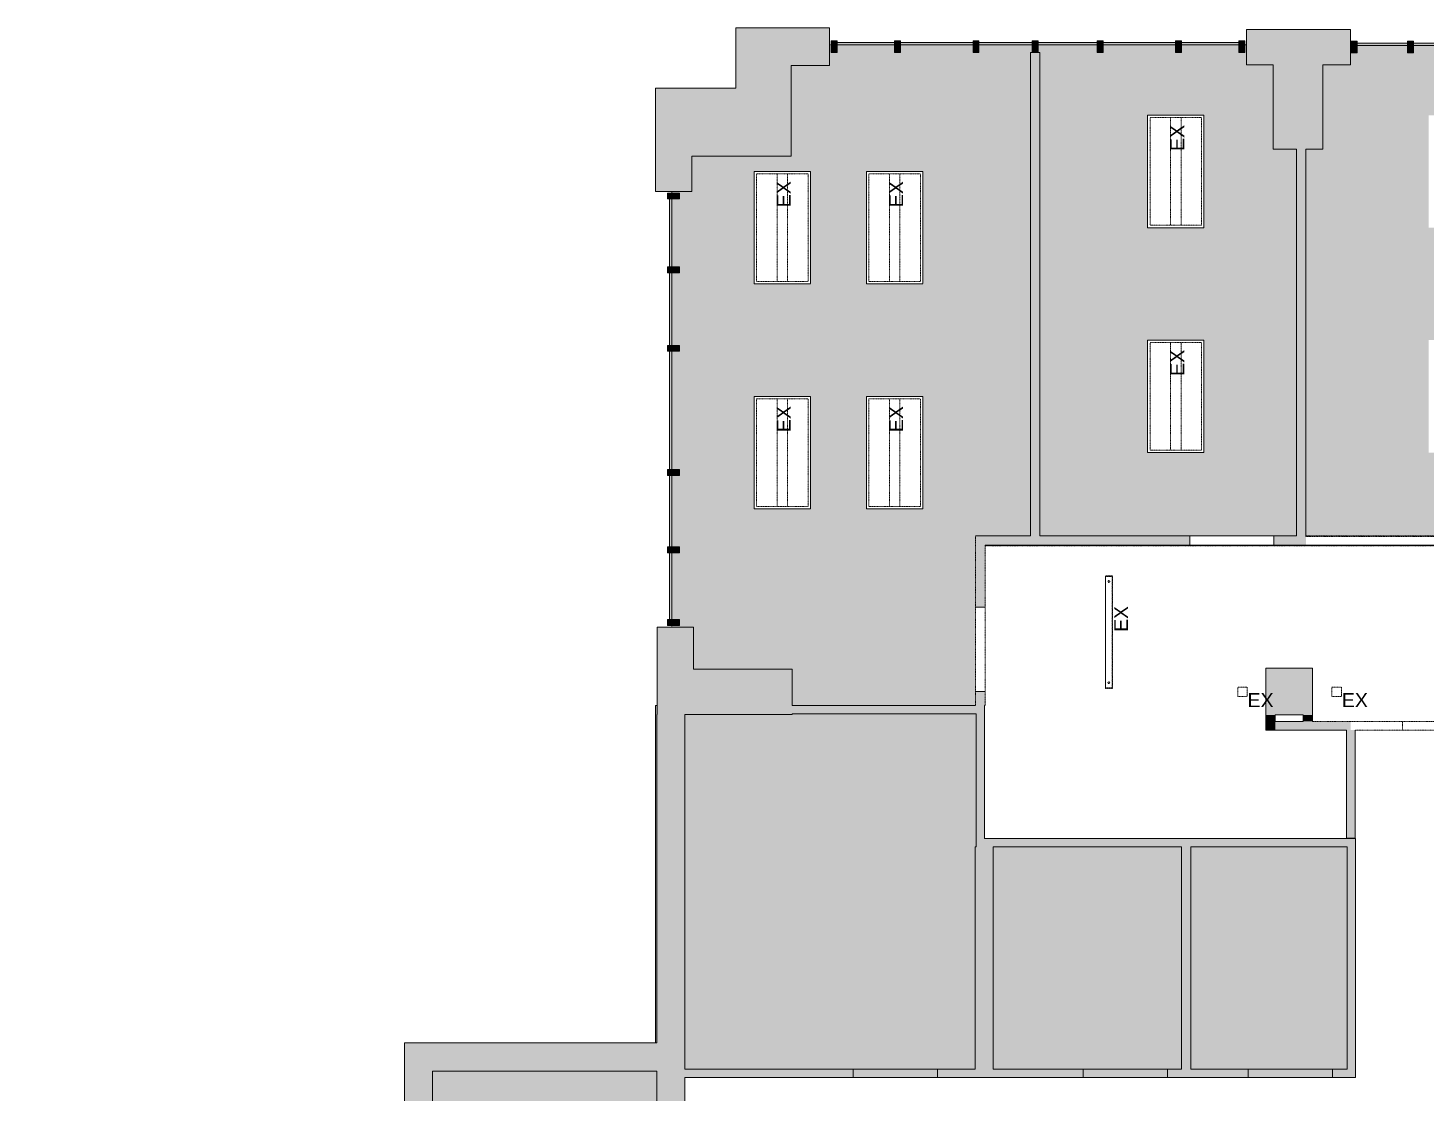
# Model space of a CAD drawing. Header units: inches. Extents: x -674 to 800, y -349 to 915.
# Drawn here: x -674 to -77, y 461 to 915 of the extents above; entities that cross this region are included whole.
import ezdxf

# ---------------------------------------------------------------- set-up
doc = ezdxf.new("R2010")
doc.units = ezdxf.units.IN
doc.header["$MEASUREMENT"] = 0
for name, pattern in [('Demolished', [0.1875, 0.125, -0.0625]), ('Demolished 3_128_', [0.046875, 0.023437, -0.023437]), ('Hidden 1_16_', [0.09375, 0.0625, -0.03125])]:
    doc.linetypes.add(name, pattern=pattern)
for name, color, linetype, lineweight in [('A-ANNO-NOTE', 131, 'Demolished', 9), ('A-CLNG', 13, 'Demolished', 9), ('A-CLNG-PATT', 13, 'Demolished', 9), ('A-DETL-GENF', 92, 'Continuous', 9), ('A-DETL-THIN', 151, 'Continuous', 9), ('A-GLAZ-CURT', 52, 'Continuous', 13), ('A-GLAZ-CWMG', 51, 'Continuous', 13), ('A-WALL', 113, 'Continuous', 13), ('A-WALL-PATT', 111, 'Continuous', 13), ('E-LITE-EQPM', 33, 'Demolished', 9)]:
    doc.layers.add(name, color=color, linetype=linetype, lineweight=lineweight)
doc.styles.add('Arial', font='arial.ttf', dxfattribs={"height": 6})
doc.styles.add('Arial_1', font='arial.ttf', dxfattribs={"height": 5.880857})

# ---------------------------------------------------------------- blocks, each defined once
blk = doc.blocks.new('System Panel - Glazed-1562996-Reflected Ceiling Demolition Plan')
at = {"layer": 'A-GLAZ-CURT', "lineweight": 9}
blk.add_hatch(color=55, dxfattribs=at).paths.add_polyline_path([(12.25, 0.75), (12.25, 1.75), (-12.25, 1.75), (-12.25, 0.75)], flags=0)
at = {"layer": 'A-GLAZ-CURT', "color": 7, "lineweight": 20}
for p, q in [((-12.25, 0.75), (-12.25, 1.75)), ((-12.25, 1.75), (12.25, 1.75)), ((12.25, 0.75), (-12.25, 0.75)), ((12.25, 1.75), (12.25, 0.75))]:
    blk.add_line(p, q, dxfattribs=at)
blk = doc.blocks.new('System Panel - Glazed-1562998-Reflected Ceiling Demolition Plan')
at = {"layer": 'A-GLAZ-CURT', "lineweight": 9}
blk.add_hatch(color=55, dxfattribs=at).paths.add_polyline_path([(15.5, 0.75), (15.5, 1.75), (-15.5, 1.75), (-15.5, 0.75), (-5.94, 0.75)], flags=0)
at = {"layer": 'A-GLAZ-CURT', "color": 7, "lineweight": 20}
for p, q in [((-15.5, 0.75), (-15.5, 1.75)), ((-15.5, 1.75), (15.5, 1.75)), ((15.5, 0.75), (-15.5, 0.75)), ((15.5, 1.75), (15.5, 0.75))]:
    blk.add_line(p, q, dxfattribs=at)
blk = doc.blocks.new('System Panel - Glazed-1563122-Reflected Ceiling Demolition Plan')
at = {"layer": 'A-GLAZ-CURT', "lineweight": 9}
blk.add_hatch(color=55, dxfattribs=at).paths.add_polyline_path([(11.375, 0.75), (11.375, 1.75), (-11.375, 1.75), (-11.375, 0.75)], flags=0)
at = {"layer": 'A-GLAZ-CURT', "color": 7, "lineweight": 20}
for p, q in [((-11.375, 0.75), (-11.375, 1.75)), ((-11.375, 1.75), (11.375, 1.75)), ((11.375, 0.75), (-11.375, 0.75)), ((11.375, 1.75), (11.375, 0.75))]:
    blk.add_line(p, q, dxfattribs=at)
blk = doc.blocks.new('System Panel - Glazed-1563123-Reflected Ceiling Demolition Plan')
at = {"layer": 'A-GLAZ-CURT', "lineweight": 9}
blk.add_hatch(color=55, dxfattribs=at).paths.add_polyline_path([(12.625, 0.75), (12.625, 1.75), (-12.625, 1.75), (-12.625, 0.75)], flags=0)
at = {"layer": 'A-GLAZ-CURT', "color": 7, "lineweight": 20}
for p, q in [((-12.625, 0.75), (-12.625, 1.75)), ((-12.625, 1.75), (12.625, 1.75)), ((12.625, 0.75), (-12.625, 0.75)), ((12.625, 1.75), (12.625, 0.75))]:
    blk.add_line(p, q, dxfattribs=at)
blk = doc.blocks.new('Rectangular Mullion - Rectangular Mullion 1-1562989-Reflected Ceiling Demolition Plan')
at = {"layer": 'A-GLAZ-CWMG', "lineweight": 9}
blk.add_hatch(color=55, dxfattribs=at).paths.add_polyline_path([(0.4, 2.5), (1.25, 2.5), (1.25, -2.5), (-1.25, -2.5), (-1.25, 2.5)], flags=0)
at = {"layer": 'A-GLAZ-CWMG', "color": 7, "lineweight": 20}
for p, q in [((1.25, 2.5), (-1.25, 2.5)), ((-1.25, 2.5), (-1.25, -2.5)), ((1.25, -2.5), (1.25, 2.5)), ((-1.25, -2.5), (1.25, -2.5))]:
    blk.add_line(p, q, dxfattribs=at)
blk = doc.blocks.new('System Panel - Glazed-1563109-Reflected Ceiling Demolition Plan')
at = {"layer": 'A-GLAZ-CURT', "lineweight": 9}
blk.add_hatch(color=55, dxfattribs=at).paths.add_polyline_path([(10.75, 0.75), (10.75, 1.75), (-10.75, 1.75), (-10.75, 0.75)], flags=0)
at = {"layer": 'A-GLAZ-CURT', "color": 7, "lineweight": 20}
for p, q in [((-10.75, 0.75), (-10.75, 1.75)), ((-10.75, 1.75), (10.75, 1.75)), ((10.75, 0.75), (-10.75, 0.75)), ((10.75, 1.75), (10.75, 0.75))]:
    blk.add_line(p, q, dxfattribs=at)
blk = doc.blocks.new('System Panel - Glazed-1569523-Reflected Ceiling Demolition Plan')
at = {"layer": 'A-GLAZ-CURT', "lineweight": 9}
blk.add_hatch(color=55, dxfattribs=at).paths.add_polyline_path([(14.25, -0.75), (-14.25, -0.75), (-14.25, -1.75), (14.25, -1.75)], flags=0)
at = {"layer": 'A-GLAZ-CURT', "color": 7, "lineweight": 20}
for p, q in [((-14.25, -1.75), (-14.25, -0.75)), ((-14.25, -0.75), (14.25, -0.75)), ((14.25, -1.75), (-14.25, -1.75)), ((14.25, -0.75), (14.25, -1.75))]:
    blk.add_line(p, q, dxfattribs=at)
blk = doc.blocks.new('System Panel - Glazed-1569524-Reflected Ceiling Demolition Plan')
at = {"layer": 'A-GLAZ-CURT', "lineweight": 9}
blk.add_hatch(color=55, dxfattribs=at).paths.add_polyline_path([(15.25, -0.75), (-15.25, -0.75), (-15.25, -1.75), (15.25, -1.75)], flags=0)
at = {"layer": 'A-GLAZ-CURT', "color": 7, "lineweight": 20}
for p, q in [((-15.25, -1.75), (-15.25, -0.75)), ((-15.25, -0.75), (15.25, -0.75)), ((15.25, -1.75), (-15.25, -1.75)), ((15.25, -0.75), (15.25, -1.75))]:
    blk.add_line(p, q, dxfattribs=at)
blk = doc.blocks.new('System Panel - Glazed-1569525-Reflected Ceiling Demolition Plan')
at = {"layer": 'A-GLAZ-CURT', "lineweight": 9}
blk.add_hatch(color=55, dxfattribs=at).paths.add_polyline_path([(25.25, -0.75), (-25.25, -0.75), (-25.25, -1.75), (25.25, -1.75)], flags=0)
at = {"layer": 'A-GLAZ-CURT', "color": 7, "lineweight": 20}
for p, q in [((-25.25, -1.75), (-25.25, -0.75)), ((-25.25, -0.75), (25.25, -0.75)), ((25.25, -1.75), (-25.25, -1.75)), ((25.25, -0.75), (25.25, -1.75))]:
    blk.add_line(p, q, dxfattribs=at)
blk = doc.blocks.new('System Panel - Glazed-1569526-Reflected Ceiling Demolition Plan')
at = {"layer": 'A-GLAZ-CURT', "lineweight": 9}
blk.add_hatch(color=55, dxfattribs=at).paths.add_polyline_path([(15.5, -0.75), (-15.5, -0.75), (-15.5, -1.75), (15.5, -1.75)], flags=0)
at = {"layer": 'A-GLAZ-CURT', "color": 7, "lineweight": 20}
for p, q in [((-15.5, -1.75), (-15.5, -0.75)), ((-15.5, -0.75), (15.5, -0.75)), ((15.5, -1.75), (-15.5, -1.75)), ((15.5, -0.75), (15.5, -1.75))]:
    blk.add_line(p, q, dxfattribs=at)
blk = doc.blocks.new('System Panel - Glazed-1569527-Reflected Ceiling Demolition Plan')
at = {"layer": 'A-GLAZ-CURT', "lineweight": 9}
blk.add_hatch(color=55, dxfattribs=at).paths.add_polyline_path([(14.5, -0.75), (-14.5, -0.75), (-14.5, -1.75), (14.5, -1.75)], flags=0)
at = {"layer": 'A-GLAZ-CURT', "color": 7, "lineweight": 20}
for p, q in [((-14.5, -1.75), (-14.5, -0.75)), ((-14.5, -0.75), (14.5, -0.75)), ((14.5, -1.75), (-14.5, -1.75)), ((14.5, -0.75), (14.5, -1.75))]:
    blk.add_line(p, q, dxfattribs=at)
blk = doc.blocks.new('Rectangular Mullion - Rectangular Mullion 1-1568341-Reflected Ceiling Demolition Plan')
at = {"layer": 'A-GLAZ-CWMG', "lineweight": 9}
blk.add_hatch(color=55, dxfattribs=at).paths.add_polyline_path([(1.25, 0.29), (1.25, -2.5), (-1.25, -2.5), (-1.25, 2.5), (1.25, 2.5), (1.25, 0.75)], flags=0)
at = {"layer": 'A-GLAZ-CWMG', "color": 7, "lineweight": 20}
for p, q in [((1.25, 2.5), (-1.25, 2.5)), ((-1.25, 2.5), (-1.25, -2.5)), ((1.25, -2.5), (1.25, 2.5)), ((-1.25, -2.5), (1.25, -2.5))]:
    blk.add_line(p, q, dxfattribs=at)
blk = doc.blocks.new('Rectangular Ceiling Light - Recessed - Existing 2_x4_-1694071-Reflected Ceiling Demolition Plan')
at = {"layer": 'E-LITE-EQPM', "color": 250, "linetype": 'Demolished 3_128_'}
for p, q in [((-24.74, -14.34), (-24.74, 9.66)), ((-24.74, 9.66), (23.26, 9.66)), ((-23.74, -13.34), (-23.74, 8.66)), ((-23.74, 8.66), (22.26, 8.66)), ((22.26, 8.66), (22.26, -13.34)), ((23.26, 9.66), (23.26, -14.34)), ((22.26, -0.09), (-23.74, -0.09)), ((22.26, -4.59), (-23.74, -4.59)), ((23.26, -14.34), (-24.74, -14.34)), ((22.26, -13.34), (-23.74, -13.34))]:
    blk.add_line(p, q, dxfattribs=at)
blk = doc.blocks.new('Square Downlight - Recessed - Existing 4_-1666450-Reflected Ceiling Demolition Plan')
at = {"layer": 'E-LITE-EQPM', "color": 250, "linetype": 'Demolished 3_128_'}
for p, q in [((-2, 2), (2, 2)), ((-2, -2), (-2, 2)), ((2, 2), (2, -2)), ((2, -2), (-2, -2))]:
    blk.add_line(p, q, dxfattribs=at)
blk = doc.blocks.new('Linear - Suspended - Existing - 4_-393497-Reflected Ceiling Demolition Plan')
at = {"layer": 'E-LITE-EQPM', "color": 250, "linetype": 'Demolished 3_128_'}
for p, q in [((-24, -1.5), (-24, 1.5)), ((-24, 1.5), (24, 1.5)), ((-23.8, 1.41), (-23.8, -1.43)), ((23.8, 1.41), (-23.8, 1.41)), ((23.8, -1.43), (23.8, 1.41)), ((24, 1.5), (24, -1.5)), ((24, -1.5), (-24, -1.5)), ((-23.8, -1.43), (23.8, -1.43))]:
    blk.add_line(p, q, dxfattribs=at)
for centre, radius in [((-21.6, 0), 0.379), ((21.6, 0), 0.378)]:
    blk.add_circle(centre, radius, dxfattribs=at)

msp = doc.modelspace()

# ---------------------------------------------------------------- hatches: boundary and pattern name
at = {"layer": 'A-CLNG-PATT', "linetype": 'Demolished 3_128_', "lineweight": 13}
h = msp.add_hatch(dxfattribs=at)
h.set_pattern_fill('FP_2', color=253, style=0, pattern_type=2)
h.set_pattern_definition([(0, (-3.65, 781.905), (24, -24), [4, -4, 8, -4, -4]), (0, (-3.65, 781.905), (24, -24), [-20, 4, 0]), (270, (-3.65, 781.905), (-24, -24), [4, -4, 8, -4, -4]), (270, (-3.65, 781.905), (-24, -24), [-20, 4, 0])])
h.paths.add_polyline_path([(-315.65, 625.9), (-269.09, 625.9), (-269.09, 698.39), (-245.71, 698.39), (-245.71, 904.65), (-244.96, 904.65), (-244.96, 907.9), (-267.71, 907.9), (-267.71, 904.65), (-270.21, 904.65), (-270.21, 907.9), (-301.21, 907.9), (-301.21, 904.65), (-303.71, 904.65), (-303.71, 907.9), (-328.21, 907.9), (-328.21, 904.65), (-330.71, 904.65), (-330.71, 907.9), (-331.46, 907.9), (-331.46, 899.15), (-347.84, 899.15), (-347.84, 860.4), (-390.34, 860.4), (-390.34, 845.4), (-398.84, 845.4), (-398.84, 844.65), (-395.59, 844.65), (-395.59, 842.15), (-398.84, 842.15), (-398.84, 813.15), (-395.59, 813.15), (-395.59, 810.65), (-398.84, 810.65), (-398.84, 779.65), (-395.59, 779.65), (-395.59, 777.15), (-398.84, 777.15), (-398.84, 726.65), (-395.59, 726.65), (-395.59, 724.15), (-398.84, 724.15), (-398.84, 693.65), (-395.59, 693.65), (-395.59, 691.15), (-398.84, 691.15), (-398.84, 662.65), (-395.59, 662.65), (-395.59, 660.15), (-398.84, 660.15), (-398.84, 659.4), (-389.59, 659.4), (-389.59, 641.4), (-347.46, 641.4), (-347.46, 625.9), (-339.65, 625.9)], flags=0)
h.paths.add_polyline_path([(-128.09, 698.39), (-22.61, 698.39), (-22.61, 904.47), (-22.21, 904.47), (-22.21, 907.72), (-48.71, 907.72), (-48.71, 904.47), (-51.21, 904.47), (-51.21, 907.72), (-82.21, 907.72), (-82.21, 904.47), (-84.71, 904.47), (-84.71, 907.72), (-106.21, 907.72), (-106.21, 904.47), (-108.71, 904.47), (-108.71, 907.72), (-109.07, 907.72), (-109.07, 899.47), (-120.84, 899.47), (-120.84, 863.47), (-128.09, 863.47), (-128.09, 714.37)], flags=0)
h.paths.add_polyline_path([(-241.71, 698.39), (-132.09, 698.39), (-132.09, 863.47), (-142.09, 863.47), (-142.09, 899.47), (-153.46, 899.47), (-153.46, 907.9), (-154.21, 907.9), (-154.21, 904.65), (-156.71, 904.65), (-156.71, 907.9), (-181.21, 907.9), (-181.21, 904.65), (-183.71, 904.65), (-183.71, 907.9), (-214.71, 907.9), (-214.71, 904.65), (-217.21, 904.65), (-217.21, 907.9), (-242.46, 907.9), (-242.46, 904.65), (-241.71, 904.65), (-241.71, 701.49)], flags=0)
h.paths.add_polyline_path([(419.23, 698.39), (419.23, 719.27), (419.54, 719.27), (419.54, 722.47), (419.23, 722.47), (419.23, 904.47), (419.54, 904.47), (419.54, 907.72), (330.54, 907.72), (330.54, 899.47), (319.16, 899.47), (319.16, 863.97), (297.91, 863.97), (297.91, 899.47), (286.54, 899.47), (286.54, 907.72), (108.54, 907.72), (108.54, 899.47), (95.16, 899.47), (95.16, 865.47), (73.91, 865.47), (73.91, 899.47), (62.54, 899.47), (62.54, 907.72), (62.29, 907.72), (62.29, 904.47), (59.79, 904.47), (59.79, 907.72), (37.79, 907.72), (37.79, 904.47), (35.29, 904.47), (35.29, 907.72), (4.29, 907.72), (4.29, 904.47), (1.79, 904.47), (1.79, 907.72), (-19.71, 907.72), (-19.71, 904.47), (-18.86, 904.47), (-18.86, 698.39), (86.81, 698.39), (86.81, 863.47), (90.56, 863.47), (90.56, 698.39), (199.56, 698.39), (199.56, 900.27), (203.31, 900.27), (203.31, 698.39), (308.81, 698.39), (308.81, 861.97), (312.56, 861.97), (312.56, 698.39), (378.38, 698.39)], flags=0)
h.paths.add_polyline_path([(-363.65, 709.9), (-363.65, 757.9), (-339.65, 757.9), (-339.65, 709.9), (-362.64, 709.9)], flags=0)
h.paths.add_polyline_path([(-291.65, 709.9), (-315.65, 709.9), (-315.65, 757.9), (-291.65, 757.9), (-291.65, 714.92)], flags=0)
h.paths.add_polyline_path([(380.35, 733.9), (356.35, 733.9), (356.35, 781.9), (380.35, 781.9), (380.35, 755.92)], flags=0)
h.paths.add_polyline_path([(-171.65, 733.9), (-195.65, 733.9), (-195.65, 781.9), (-171.65, 781.9)], flags=0)
h.paths.add_polyline_path([(20.35, 733.9), (20.35, 781.9), (44.35, 781.9), (44.35, 733.9)], flags=0)
h.paths.add_polyline_path([(272.52, 733.9), (260.35, 733.9), (260.35, 781.9), (284.35, 781.9), (284.35, 733.9), (282.7, 733.9)], flags=0)
h.paths.add_polyline_path([(-75.65, 733.9), (-75.65, 781.9), (-51.65, 781.9), (-51.65, 733.9)], flags=0)
h.paths.add_polyline_path([(164.35, 733.9), (140.35, 733.9), (140.35, 781.9), (164.35, 781.9)], flags=0)
h.paths.add_polyline_path([(-363.65, 805.9), (-363.65, 853.9), (-339.65, 853.9), (-339.65, 805.9), (-362.64, 805.9)], flags=0)
h.paths.add_polyline_path([(-291.65, 805.9), (-315.65, 805.9), (-315.65, 853.9), (-291.65, 853.9), (-291.65, 824.36)], flags=0)
h.paths.add_polyline_path([(-75.65, 829.9), (-75.65, 877.9), (-51.65, 877.9), (-51.65, 829.9)], flags=0)
h.paths.add_polyline_path([(-171.65, 829.9), (-195.65, 829.9), (-195.65, 877.9), (-171.65, 877.9)], flags=0)
h.paths.add_polyline_path([(20.35, 829.9), (20.35, 877.9), (44.35, 877.9), (44.35, 829.9)], flags=0)
h.paths.add_polyline_path([(140.35, 829.9), (140.35, 877.9), (164.35, 877.9), (164.35, 829.9)], flags=0)
h.paths.add_polyline_path([(380.35, 829.9), (356.35, 829.9), (356.35, 877.9), (380.35, 877.9)], flags=0)
h.paths.add_polyline_path([(284.35, 829.9), (260.35, 829.9), (260.35, 877.9), (284.35, 877.9)], flags=0)
at = {"layer": 'A-DETL-GENF'}
h = msp.add_hatch(color=9, dxfattribs=at)
h.paths.add_polyline_path([(-350.09, 126.28), (-347.84, 126.28), (-347.84, 161.03), (-348.71, 161.03), (-348.71, 143.15), (-366.71, 143.15), (-366.71, 161.03), (-392.96, 161.03), (-392.96, 126.28), (-362.64, 126.28)], flags=0)
h.paths.add_polyline_path([(-673.71, 161.4), (-673.61, 161.4), (-673.61, 268.9), (-673.71, 268.9), (-673.71, 165.4)], flags=0)
h.paths.add_polyline_path([(-348.71, 165.03), (-347.84, 165.03), (-347.84, 199.65), (-343.84, 199.65), (-343.84, 235.65), (-347.84, 235.65), (-347.84, 241.65), (-393.21, 241.65), (-393.21, 240.9), (-405.21, 240.9), (-405.21, 264.9), (-669.61, 264.9), (-669.61, 165.4), (-404.96, 165.4), (-404.96, 180.4), (-392.96, 180.4), (-392.96, 165.03), (-362.64, 165.03)], flags=0)
h.paths.add_polyline_path([(-264.21, 242.28), (-264.21, 245.65), (-259.21, 245.65), (-259.21, 274.37), (-305.21, 274.37), (-305.21, 245.65), (-300.21, 245.65), (-300.21, 242.28)], flags=0)
h.paths.add_polyline_path([(-241.46, 245.65), (-241.46, 348.85), (-255.21, 348.85), (-255.21, 245.65)], flags=0)
h.paths.add_polyline_path([(-189.46, 245.65), (-189.46, 249.51), (-188.46, 249.51), (-188.46, 245.65), (-129.71, 245.65), (-129.71, 347.11), (-154.99, 347.11), (-154.99, 396.54), (-200.14, 396.54), (-200.14, 400.54), (-109.84, 400.54), (-109.84, 401.28), (-393.21, 401.28), (-393.21, 400.54), (-305.14, 400.54), (-305.14, 396.54), (-349.96, 396.54), (-349.96, 380.54), (-377.09, 380.54), (-377.09, 311.65), (-350.09, 311.65), (-350.09, 307.65), (-377.09, 307.65), (-377.09, 276.87), (-359.21, 276.87), (-359.21, 275.87), (-377.09, 275.87), (-377.09, 245.65), (-309.21, 245.65), (-309.21, 278.37), (-308.21, 278.37), (-308.21, 284.52), (-307.21, 284.52), (-307.21, 278.37), (-259.21, 278.37), (-259.21, 313.02), (-307.21, 313.02), (-307.21, 308.52), (-308.21, 308.52), (-308.21, 318.52), (-307.21, 318.52), (-307.21, 314.02), (-259.21, 314.02), (-259.21, 348.85), (-307.21, 348.85), (-307.21, 342.52), (-308.21, 342.52), (-308.21, 352.85), (-250.14, 352.85), (-250.14, 396.54), (-269.14, 396.54), (-269.14, 400.54), (-236.14, 400.54), (-236.14, 396.54), (-246.14, 396.54), (-246.14, 352.85), (-187.89, 352.85), (-187.89, 348.85), (-237.46, 348.85), (-237.46, 315.9), (-189.46, 315.9), (-189.46, 320.03), (-188.46, 320.03), (-188.46, 309.39), (-189.46, 309.39), (-189.46, 314.9), (-237.46, 314.9), (-237.46, 279.87), (-189.46, 279.87), (-189.46, 285.39), (-188.46, 285.39), (-188.46, 273.51), (-189.46, 273.51), (-189.46, 278.87), (-237.46, 278.87), (-237.46, 245.65)], flags=0)
h.paths.add_polyline_path([(-125.71, 245.65), (-113.21, 245.65), (-113.21, 347.11), (-125.71, 347.11), (-125.71, 260.2)], flags=0)
h.paths.add_polyline_path([(-393.21, 245.65), (-381.09, 245.65), (-381.09, 380.54), (-393.21, 380.54), (-393.21, 247.86)], flags=0)
h.paths.add_polyline_path([(-468.5, 276.9), (-405.21, 276.9), (-405.21, 417.9), (-393.21, 417.9), (-393.21, 453.9), (-405.21, 453.9), (-405.21, 469.93), (-500.96, 469.93), (-500.96, 276.9)], flags=0)
h.paths.add_polyline_path([(-188.46, 344.03), (-189.46, 344.03), (-189.46, 348.66), (-188.46, 348.66), (-188.46, 347.85)], flags=0)
h.paths.add_polyline_path([(-109.84, 351.11), (-109.84, 387.61), (-120.71, 387.61), (-120.71, 351.11), (-113.21, 351.11)], flags=0)
h.paths.add_polyline_path([(-129.71, 351.11), (-122.96, 351.11), (-122.96, 392.61), (-113.96, 392.61), (-113.96, 395.54), (-127.96, 395.54), (-127.96, 380.54), (-145.96, 380.54), (-145.96, 395.54), (-150.99, 395.54), (-150.99, 351.11), (-150.92, 351.11)], flags=0)
h.paths.add_polyline_path([(-367.96, 384.54), (-367.96, 396.54), (-393.21, 396.54), (-393.21, 384.54), (-377.09, 384.54)], flags=0)
h.paths.add_polyline_path([(-187.25, 467.15), (-187.25, 470.65), (-181.25, 470.65), (-181.25, 565.65), (-261.55, 565.65), (-261.55, 470.65), (-223.25, 470.65), (-223.25, 467.15)], flags=0)
h.paths.add_polyline_path([(-321.42, 467.15), (-285.42, 467.15), (-285.42, 470.65), (-269.3, 470.65), (-269.3, 565.65), (-268.84, 565.65), (-268.84, 622.4), (-347.46, 622.4), (-347.46, 622.15), (-393.21, 622.15), (-393.21, 470.65), (-321.42, 470.65)], flags=0)
h.paths.add_polyline_path([(-116.71, 467.15), (-116.71, 470.65), (-110.46, 470.65), (-110.46, 565.65), (-177.25, 565.65), (-177.25, 470.65), (-152.71, 470.65), (-152.71, 467.15), (-150.92, 467.15)], flags=0)
h.paths.add_polyline_path([(-405.21, 481.93), (-405.21, 622.15), (-405.09, 622.15), (-405.09, 625.9), (-405.84, 625.9), (-405.84, 481.93)], flags=0)
at = {"layer": 'A-WALL-PATT'}
for points in [[(-347.84, 860.4), (-347.84, 915.15), (-371.46, 915.15), (-371.46, 860.4), (-362.64, 860.4)], [(-331.46, 899.15), (-331.46, 915.15), (-347.84, 915.15), (-347.84, 899.15)], [(-120.84, 899.47), (-109.07, 899.47), (-109.07, 914.47), (-153.46, 914.47), (-153.46, 899.47), (-142.09, 899.47)], [(-241.71, 698.39), (-241.71, 904.65), (-245.71, 904.65), (-245.71, 698.39)], [(-128.09, 863.47), (-120.84, 863.47), (-120.84, 899.47), (-142.09, 899.47), (-142.09, 863.47), (-132.09, 863.47)], [(-405.84, 845.4), (-390.34, 845.4), (-390.34, 889.4), (-405.84, 889.4)], [(-371.46, 860.4), (-371.46, 889.4), (-390.34, 889.4), (-390.34, 860.4)], [(-132.09, 694.39), (-128.09, 694.39), (-128.09, 863.47), (-132.09, 863.47), (-132.09, 698.14)], [(-393.21, 622.15), (-389.59, 622.15), (-389.59, 659.4), (-405.09, 659.4), (-405.09, 622.15)], [(-362.64, 622.15), (-347.46, 622.15), (-347.46, 641.4), (-389.59, 641.4), (-389.59, 622.15)], [(-125.21, 621.9), (-125.21, 641.9), (-145.21, 641.9), (-145.21, 621.9), (-129.21, 621.9)], [(-268.84, 622.4), (-268.84, 625.9), (-347.46, 625.9), (-347.46, 622.4), (-269.09, 622.4)], [(-265.34, 569.15), (-265.34, 625.9), (-268.84, 625.9), (-268.84, 569.15)], [(-145.21, 615.42), (-141.21, 615.42), (-141.21, 621.9), (-145.21, 621.9), (-145.21, 619.17)], [(-125.21, 619.17), (-125.21, 621.9), (-129.21, 621.9), (-129.21, 619.17)], [(-110.46, 615.42), (-108.95, 615.42), (-108.95, 619.17), (-141.21, 619.17), (-141.21, 615.42), (-110.82, 615.42)], [(-110.82, 569.3), (-107.07, 569.33), (-107.07, 615.42), (-110.82, 615.42), (-110.82, 572.2)], [(-256.78, 565.65), (-110.46, 565.65), (-110.46, 569.15), (-268.84, 569.15), (-268.84, 565.65), (-261.55, 565.65)], [(-110.04, 470.65), (-106.96, 470.65), (-106.96, 569.15), (-110.46, 569.15), (-110.46, 470.65)], [(-261.55, 470.65), (-261.55, 565.65), (-269.3, 565.65), (-269.3, 470.65), (-265.34, 470.65)], [(-181.25, 470.65), (-177.25, 470.65), (-177.25, 565.65), (-181.25, 565.65), (-181.25, 563.11)], [(-512.96, 469.93), (-405.21, 469.93), (-405.21, 481.93), (-512.96, 481.93)], [(-500.96, 264.9), (-500.96, 469.93), (-512.96, 469.93), (-512.96, 264.9)]]:
    msp.add_hatch(color=8, dxfattribs=at).paths.add_polyline_path(points, flags=0)
h = msp.add_hatch(color=8, dxfattribs=at)
h.paths.add_polyline_path([(-265.34, 625.9), (-265.09, 625.9), (-265.09, 631.9), (-269.09, 631.9), (-269.09, 625.9), (-268.84, 625.9)], flags=0)
h.paths.add_polyline_path([(-265.09, 667.9), (-265.09, 698.39), (-269.09, 698.39), (-269.09, 667.9), (-265.34, 667.9)], flags=0)
h = msp.add_hatch(color=8, dxfattribs=at)
h.paths.add_polyline_path([(-132.09, 694.39), (-132.09, 698.39), (-141.71, 698.39), (-141.71, 694.39)], flags=0)
h.paths.add_polyline_path([(-256.78, 694.39), (-177.71, 694.39), (-177.71, 698.39), (-265.09, 698.39), (-265.09, 694.39)], flags=0)
h = msp.add_hatch(color=8, dxfattribs=at)
h.paths.add_polyline_path([(-393.21, 240.9), (-393.21, 417.9), (-405.21, 417.9), (-405.21, 240.9), (-395.48, 240.9)], flags=0)
h.paths.add_polyline_path([(-393.21, 453.9), (-393.21, 622.15), (-405.21, 622.15), (-405.21, 453.9)], flags=0)
h = msp.add_hatch(color=8, dxfattribs=at)
h.paths.add_polyline_path([(-285.42, 467.15), (-223.25, 467.15), (-223.25, 470.65), (-285.42, 470.65)], flags=0)
h.paths.add_polyline_path([(-106.96, 467.15), (-106.96, 470.65), (-116.71, 470.65), (-116.71, 467.15), (-108.96, 467.15)], flags=0)
h.paths.add_polyline_path([(-347.46, 467.15), (-321.42, 467.15), (-321.42, 470.65), (-393.21, 470.65), (-393.21, 467.15), (-362.64, 467.15)], flags=0)
h.paths.add_polyline_path([(-187.25, 467.15), (-152.71, 467.15), (-152.71, 470.65), (-187.25, 470.65)], flags=0)

# ---------------------------------------------------------------- linework, layer by layer
at = {"layer": 'A-CLNG', "color": 250, "linetype": 'Demolished 3_128_'}
for p, q in [((-331.46, 907.9), (-330.71, 907.9)), ((-154.21, 907.9), (-153.46, 907.9)), ((-109.07, 907.72), (-108.71, 907.72)), ((-171.65, 877.9), (-195.65, 877.9)), ((-195.65, 877.9), (-195.65, 829.9)), ((-171.65, 829.9), (-171.65, 877.9)), ((-339.65, 853.9), (-363.65, 853.9)), ((-363.65, 853.9), (-363.65, 805.9)), ((-339.65, 805.9), (-339.65, 853.9)), ((-291.65, 853.9), (-315.65, 853.9)), ((-315.65, 853.9), (-315.65, 805.9)), ((-291.65, 805.9), (-291.65, 853.9)), ((-398.84, 844.65), (-398.84, 845.4)), ((-195.65, 829.9), (-171.65, 829.9)), ((-363.65, 805.9), (-339.65, 805.9)), ((-315.65, 805.9), (-291.65, 805.9)), ((-171.65, 781.9), (-195.65, 781.9)), ((-195.65, 781.9), (-195.65, 733.9)), ((-171.65, 733.9), (-171.65, 781.9)), ((-339.65, 757.9), (-363.65, 757.9)), ((-363.65, 757.9), (-363.65, 709.9)), ((-339.65, 709.9), (-339.65, 757.9)), ((-291.65, 757.9), (-315.65, 757.9)), ((-315.65, 757.9), (-315.65, 709.9)), ((-291.65, 709.9), (-291.65, 757.9)), ((-195.65, 733.9), (-171.65, 733.9)), ((-363.65, 709.9), (-339.65, 709.9)), ((-315.65, 709.9), (-291.65, 709.9)), ((422.66, 694.15), (-265.09, 694.15)), ((-22.61, 698.39), (-128.09, 698.39)), ((-398.84, 659.4), (-398.84, 660.15))]:
    msp.add_line(p, q, dxfattribs=at)
at = {"layer": 'A-DETL-THIN'}
for p, q in [((-405.09, 625.9), (-405.84, 625.9)), ((-405.84, 625.9), (-405.84, 481.93)), ((-321.42, 467.15), (-285.42, 467.15)), ((-223.25, 467.15), (-187.25, 467.15)), ((-152.71, 467.15), (-116.71, 467.15))]:
    msp.add_line(p, q, dxfattribs=at)
at = {"layer": 'A-WALL', "color": 7, "lineweight": 20}
for p, q in [((-371.46, 889.4), (-371.46, 915.15)), ((-371.46, 915.15), (-331.46, 915.15)), ((-331.46, 915.15), (-331.46, 899.15)), ((-153.46, 914.47), (-109.07, 914.47)), ((-153.46, 899.47), (-153.46, 914.47)), ((-109.07, 914.47), (-109.07, 899.47)), ((-245.71, 698.39), (-245.71, 904.65)), ((-245.71, 904.65), (-241.71, 904.65)), ((-241.71, 904.65), (-241.71, 698.39)), ((-347.84, 899.15), (-347.84, 860.4)), ((-331.46, 899.15), (-347.84, 899.15)), ((-142.09, 899.47), (-153.46, 899.47)), ((-142.09, 863.47), (-142.09, 899.47)), ((-109.07, 899.47), (-120.84, 899.47)), ((-120.84, 899.47), (-120.84, 863.47)), ((-405.84, 845.4), (-405.84, 889.4)), ((-405.84, 889.4), (-371.46, 889.4)), ((-390.34, 860.4), (-390.34, 845.4)), ((-347.84, 860.4), (-390.34, 860.4)), ((-132.09, 863.47), (-142.09, 863.47)), ((-132.09, 698.39), (-132.09, 863.47)), ((-120.84, 863.47), (-128.09, 863.47)), ((-128.09, 863.47), (-128.09, 698.14)), ((-390.34, 845.4), (-405.84, 845.4)), ((-269.09, 698.39), (-245.71, 698.39)), ((-63.44, 694.39), (-265.09, 694.39)), ((-241.71, 698.39), (-132.09, 698.39)), ((-405.09, 622.15), (-405.09, 659.4)), ((-405.09, 659.4), (-389.59, 659.4)), ((-389.59, 659.4), (-389.59, 641.4)), ((-389.59, 641.4), (-347.46, 641.4)), ((-347.46, 641.4), (-347.46, 625.9)), ((-145.21, 615.42), (-145.21, 641.9)), ((-145.21, 641.9), (-125.21, 641.9)), ((-125.21, 641.9), (-125.21, 619.17)), ((-405.21, 481.93), (-405.21, 622.15)), ((-405.21, 622.15), (-405.09, 622.15)), ((-393.21, 622.15), (-393.21, 470.65)), ((-347.46, 622.15), (-393.21, 622.15)), ((-347.46, 625.9), (-269.09, 625.9)), ((-347.46, 622.4), (-347.46, 622.15)), ((-268.84, 622.4), (-347.46, 622.4)), ((-268.84, 565.65), (-268.84, 622.4)), ((-265.34, 625.9), (-265.34, 569.15)), ((-265.09, 625.9), (-265.34, 625.9)), ((-129.21, 621.9), (-141.21, 621.9)), ((-141.21, 621.9), (-141.21, 619.17)), ((-129.21, 619.17), (-129.21, 621.9)), ((-110.82, 615.42), (-145.21, 615.42)), ((-141.21, 619.17), (-129.21, 619.17)), ((-110.82, 569.3), (-110.82, 615.42)), ((-107.07, 615.42), (-107.07, 569.3)), ((-265.34, 569.15), (-106.96, 569.15)), ((-107.07, 569.3), (-110.82, 569.3)), ((-106.96, 569.15), (-106.96, 467.15)), ((-269.3, 470.65), (-269.3, 565.65)), ((-269.3, 565.65), (-268.84, 565.65)), ((-181.25, 565.65), (-261.55, 565.65)), ((-261.55, 565.65), (-261.55, 470.65)), ((-181.25, 470.65), (-181.25, 565.65)), ((-110.46, 565.65), (-177.25, 565.65)), ((-177.25, 565.65), (-177.25, 470.65)), ((-110.46, 470.65), (-110.46, 565.65)), ((-512.96, 481.93), (-405.21, 481.93)), ((-512.96, 268.9), (-512.96, 481.93)), ((-405.21, 469.93), (-500.96, 469.93)), ((-500.96, 469.93), (-500.96, 276.9)), ((-405.21, 453.9), (-405.21, 469.93)), ((-393.21, 470.65), (-321.42, 470.65)), ((-393.21, 467.15), (-393.21, 453.9)), ((-321.42, 467.15), (-393.21, 467.15)), ((-321.42, 470.65), (-321.42, 467.15)), ((-285.42, 467.15), (-285.42, 470.65)), ((-285.42, 470.65), (-269.3, 470.65)), ((-223.25, 467.15), (-285.42, 467.15)), ((-261.55, 470.65), (-223.25, 470.65)), ((-223.25, 470.65), (-223.25, 467.15)), ((-187.25, 467.15), (-187.25, 470.65)), ((-187.25, 470.65), (-181.25, 470.65)), ((-152.71, 467.15), (-187.25, 467.15)), ((-177.25, 470.65), (-152.71, 470.65)), ((-152.71, 470.65), (-152.71, 467.15)), ((-116.71, 467.15), (-116.71, 470.65)), ((-116.71, 470.65), (-110.46, 470.65)), ((-106.96, 467.15), (-116.71, 467.15))]:
    msp.add_line(p, q, dxfattribs=at)
at = {"layer": 'A-WALL', "color": 7, "linetype": 'Hidden 1_16_', "lineweight": 20}
for p, q in [((-269.09, 625.9), (-269.09, 698.39)), ((-265.09, 694.39), (-265.09, 625.9)), ((-128.09, 698.14), (-63.44, 698.14)), ((-125.21, 619.17), (-86.84, 619.17)), ((-86.84, 615.42), (-107.07, 615.42)), ((-86.84, 619.17), (-86.84, 615.42))]:
    msp.add_line(p, q, dxfattribs=at)
at = {"layer": 'A-WALL'}
for p, q in [((-177.71, 698.39), (-177.71, 694.39)), ((-141.71, 694.39), (-141.71, 698.39)), ((-265.09, 667.9), (-269.09, 667.9)), ((-269.09, 631.9), (-265.09, 631.9)), ((-285.42, 470.65), (-321.42, 470.65)), ((-321.42, 467.15), (-285.42, 467.15)), ((-187.25, 470.65), (-223.25, 470.65)), ((-223.25, 467.15), (-187.25, 467.15)), ((-116.71, 470.65), (-152.71, 470.65)), ((-152.71, 467.15), (-116.71, 467.15))]:
    msp.add_line(p, q, dxfattribs=at)
at = {"layer": 'A-WALL', "color": 250, "linetype": 'Demolished 3_128_', "lineweight": 9}
for p, q in [((-177.71, 694.39), (-177.71, 698.39)), ((-141.71, 698.39), (-141.71, 694.39)), ((-269.09, 667.9), (-265.09, 667.9)), ((-265.09, 631.9), (-269.09, 631.9)), ((-50.84, 619.17), (-86.84, 619.17)), ((-86.84, 615.42), (-50.84, 615.42))]:
    msp.add_line(p, q, dxfattribs=at)

# ---------------------------------------------------------------- block references
at = {"layer": 'A-GLAZ-CURT', "lineweight": 9}
for name, p in [('System Panel - Glazed-1562996-Reflected Ceiling Demolition Plan', (-315.96, 907.15)), ('System Panel - Glazed-1562998-Reflected Ceiling Demolition Plan', (-285.71, 907.15)), ('System Panel - Glazed-1563122-Reflected Ceiling Demolition Plan', (-256.34, 907.15)), ('System Panel - Glazed-1563123-Reflected Ceiling Demolition Plan', (-229.84, 907.15)), ('System Panel - Glazed-1562998-Reflected Ceiling Demolition Plan', (-199.21, 907.15)), ('System Panel - Glazed-1562996-Reflected Ceiling Demolition Plan', (-168.96, 907.15)), ('System Panel - Glazed-1563109-Reflected Ceiling Demolition Plan', (-95.46, 906.97)), ('System Panel - Glazed-1562998-Reflected Ceiling Demolition Plan', (-66.71, 906.97))]:
    msp.add_blockref(name, p, dxfattribs=at)
at = {"layer": 'A-GLAZ-CURT', "lineweight": 9, "rotation": 269.9999999999999}
for name, p in [('System Panel - Glazed-1569527-Reflected Ceiling Demolition Plan', (-398.09, 827.65)), ('System Panel - Glazed-1569526-Reflected Ceiling Demolition Plan', (-398.09, 795.15)), ('System Panel - Glazed-1569525-Reflected Ceiling Demolition Plan', (-398.09, 751.9)), ('System Panel - Glazed-1569524-Reflected Ceiling Demolition Plan', (-398.09, 708.9)), ('System Panel - Glazed-1569523-Reflected Ceiling Demolition Plan', (-398.09, 676.9))]:
    msp.add_blockref(name, p, dxfattribs=at)
at = {"layer": 'A-GLAZ-CWMG', "lineweight": 9, "extrusion": (0, 0, -1)}
for name, p, rotation in [('Rectangular Mullion - Rectangular Mullion 1-1562989-Reflected Ceiling Demolition Plan', (329.46, 907.15), 180), ('Rectangular Mullion - Rectangular Mullion 1-1562989-Reflected Ceiling Demolition Plan', (302.46, 907.15), 180), ('Rectangular Mullion - Rectangular Mullion 1-1562989-Reflected Ceiling Demolition Plan', (268.96, 907.15), 180), ('Rectangular Mullion - Rectangular Mullion 1-1562989-Reflected Ceiling Demolition Plan', (243.71, 907.15), 180), ('Rectangular Mullion - Rectangular Mullion 1-1562989-Reflected Ceiling Demolition Plan', (215.96, 907.15), 180), ('Rectangular Mullion - Rectangular Mullion 1-1562989-Reflected Ceiling Demolition Plan', (182.46, 907.15), 180), ('Rectangular Mullion - Rectangular Mullion 1-1562989-Reflected Ceiling Demolition Plan', (155.46, 907.15), 180), ('Rectangular Mullion - Rectangular Mullion 1-1562989-Reflected Ceiling Demolition Plan', (107.46, 906.97), 180), ('Rectangular Mullion - Rectangular Mullion 1-1562989-Reflected Ceiling Demolition Plan', (83.46, 906.97), 180), ('Rectangular Mullion - Rectangular Mullion 1-1568341-Reflected Ceiling Demolition Plan', (398.09, 843.4), 270.0000000000001), ('Rectangular Mullion - Rectangular Mullion 1-1568341-Reflected Ceiling Demolition Plan', (398.09, 811.9), 270.0000000000001), ('Rectangular Mullion - Rectangular Mullion 1-1568341-Reflected Ceiling Demolition Plan', (398.09, 778.4), 270.0000000000001), ('Rectangular Mullion - Rectangular Mullion 1-1568341-Reflected Ceiling Demolition Plan', (398.09, 725.4), 270.0000000000001), ('Rectangular Mullion - Rectangular Mullion 1-1568341-Reflected Ceiling Demolition Plan', (398.09, 692.4), 270.0000000000001), ('Rectangular Mullion - Rectangular Mullion 1-1568341-Reflected Ceiling Demolition Plan', (398.09, 661.4), 270.0000000000001)]:
    msp.add_blockref(name, p, dxfattribs=dict(at, rotation=rotation))
at = {"layer": 'E-LITE-EQPM', "color": 250, "linetype": 'Demolished 3_128_'}
for name, p, rotation in [('Rectangular Ceiling Light - Recessed - Existing 2_x4_-1694071-Reflected Ceiling Demolition Plan', (-181.31, 853.17), 270.0000000000002), ('Rectangular Ceiling Light - Recessed - Existing 2_x4_-1694071-Reflected Ceiling Demolition Plan', (-349.31, 829.17), 270.0000000000002), ('Rectangular Ceiling Light - Recessed - Existing 2_x4_-1694071-Reflected Ceiling Demolition Plan', (-301.31, 829.17), 270.0000000000002), ('Rectangular Ceiling Light - Recessed - Existing 2_x4_-1694071-Reflected Ceiling Demolition Plan', (-181.31, 757.17), 270.0000000000002), ('Rectangular Ceiling Light - Recessed - Existing 2_x4_-1694071-Reflected Ceiling Demolition Plan', (-349.31, 733.17), 270.0000000000002), ('Rectangular Ceiling Light - Recessed - Existing 2_x4_-1694071-Reflected Ceiling Demolition Plan', (-301.31, 733.17), 270.0000000000002), ('Linear - Suspended - Existing - 4_-393497-Reflected Ceiling Demolition Plan', (-212.21, 657.27), 89.9999999999999)]:
    msp.add_blockref(name, p, dxfattribs=dict(at, rotation=rotation))
for p in [(-155.21, 631.78), (-114.95, 631.78)]:
    msp.add_blockref('Square Downlight - Recessed - Existing 4_-1666450-Reflected Ceiling Demolition Plan', p, dxfattribs=at)

# ---------------------------------------------------------------- texts
at = {"layer": 'A-ANNO-NOTE', "color": 7, "linetype": 'Demolished 3_128_', "attachment_point": 1, "rotation": 90, "line_spacing_factor": 0.941778}
for insert, char_height, width, style in [((-186.05, 862.61), 6, 13.3693, 'Arial'), ((-354.05, 838.61), 6, 13.3693, 'Arial'), ((-306.05, 838.61), 6, 13.3693, 'Arial'), ((-186.05, 766.61), 6, 13.3693, 'Arial'), ((-354.05, 742.61), 6, 13.3693, 'Arial'), ((-306.05, 742.61), 6, 13.3693, 'Arial'), ((-209.93, 657.42), 5.881, 13.104, 'Arial_1')]:
    msp.add_mtext('EX', dxfattribs=dict(at, insert=insert, char_height=char_height, width=width, style=style))
at = {"layer": 'A-ANNO-NOTE', "color": 7, "linetype": 'Demolished 3_128_', "char_height": 6, "width": 13.3693, "attachment_point": 1, "line_spacing_factor": 0.941778, "style": 'Arial'}
for insert in [(-153.06, 631.24), (-112.79, 631.24)]:
    msp.add_mtext('EX', dxfattribs=dict(at, insert=insert))

doc.saveas('drawing.dxf')
